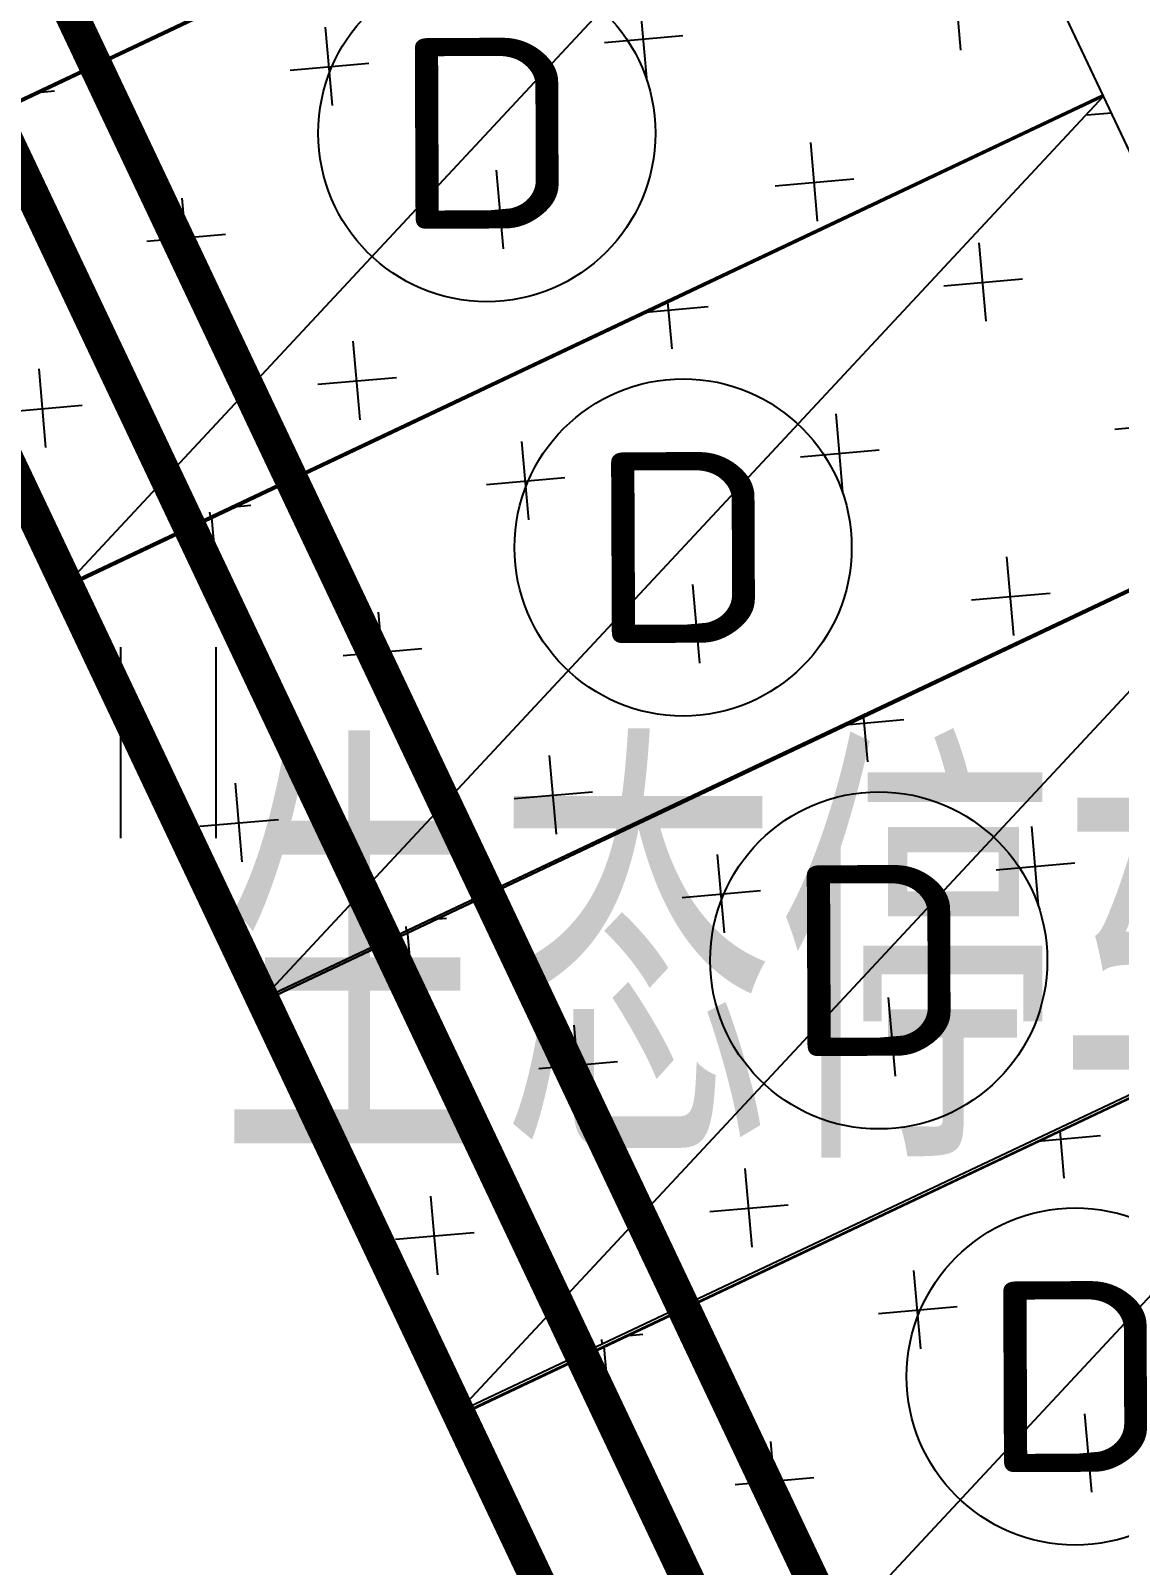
# Model space of a CAD drawing. Extents: x -809667 to 586099, y 3084146 to 3634412.
# Drawn here: x 381293.24 to 381298.94, y 3087201.66 to 3087209.69 of the extents above; entities that cross this region are included whole.
import ezdxf
from ezdxf.enums import TextEntityAlignment as Align

# ---------------------------------------------------------------- set-up
doc = ezdxf.new("R2010")
doc.units = 0
doc.header["$LTSCALE"] = 0.5
doc.layers.get('0').update_dxf_attribs({"linetype": 'CONTINUOUS'})
for name, color, linetype in [('WIRE-动力', 2, 'CONTINUOUS'), ('WIRE-照明', 1, 'CONTINUOUS'), ('WIRE-通讯', 4, 'CONTINUOUS'), ('文字', 7, 'CONTINUOUS')]:
    doc.layers.add(name, color=color, linetype=linetype)
doc.styles.add('-宋体', font='', dxfattribs={"width": 0.6})
doc.styles.add('zx', font='GBENOR', dxfattribs={"width": 1.2, "bigfont": 'GBCBIG'})
doc.styles.get('-宋体').set_extended_font_data('NSimSun')

# ---------------------------------------------------------------- blocks, each defined once
blk = doc.blocks.new('gc121')
at = {"color": 0}
for p, q in [((-0.5, -1), (-0.5, 1)), ((0.5, -1), (0.5, 1))]:
    blk.add_line(p, q, dxfattribs=at)
blk = doc.blocks.new('123123')
at = {"layer": '文字'}
h = blk.add_hatch(dxfattribs=at)
h.set_pattern_fill('CROSS', color=8, scale=0.52003, angle=95.03495)
h.set_pattern_definition([(95.035, (382015.3415, 3087261.7768), (-0.894815, 0.74991), [0.41277, -1.23832]), (185.035, (382015.529, 3087262.0005), (-0.74991, -0.894815), [0.41277, -1.23832])])
h.paths.add_polyline_path([(382009.511, 3087261.2631), (382014.9369, 3087263.8268), (382013.9118, 3087265.988), (382008.4877, 3087263.4253)])
h = blk.add_hatch(dxfattribs=at)
h.set_pattern_fill('CROSS', color=8, scale=0.52003, angle=95.03495)
h.set_pattern_definition([(95.035, (382016.3673, 3087259.60705), (-0.894815, 0.74991), [0.41277, -1.23832]), (185.035, (382016.5548, 3087259.83075), (-0.74991, -0.894815), [0.41277, -1.23832])])
h.paths.add_polyline_path([(382010.5368, 3087259.0934), (382015.9627, 3087261.657), (382014.9375, 3087263.8182), (382009.5135, 3087261.2556)])
h = blk.add_hatch(dxfattribs=at)
h.set_pattern_fill('CROSS', color=8, scale=0.52003, angle=95.03495)
h.set_pattern_definition([(95.035, (382017.3947, 3087257.43855), (-0.894815, 0.74991), [0.41277, -1.23832]), (185.035, (382017.5822, 3087257.66226), (-0.74991, -0.894815), [0.41277, -1.23832])])
h.paths.add_polyline_path([(382011.5642, 3087256.9249), (382016.9901, 3087259.4885), (382015.965, 3087261.6497), (382010.5409, 3087259.0871)])
h = blk.add_hatch(dxfattribs=at)
h.set_pattern_fill('CROSS', color=8, scale=0.52003, angle=95.03495)
h.set_pattern_definition([(95.035, (382018.4189, 3087255.2769), (-0.894815, 0.74991), [0.41277, -1.23832]), (185.035, (382018.6064, 3087255.5006), (-0.74991, -0.894815), [0.41277, -1.23832])])
h.paths.add_polyline_path([(382012.5884, 3087254.7632), (382018.0143, 3087257.3269), (382016.9892, 3087259.4881), (382011.5651, 3087256.9254)])
h = blk.add_hatch(dxfattribs=at)
h.set_pattern_fill('CROSS', color=8, scale=0.52003, angle=95.03495)
h.set_pattern_definition([(95.035, (382019.4473, 3087253.0991), (-0.894815, 0.74991), [0.41277, -1.23832]), (185.035, (382019.6348, 3087253.3228), (-0.74991, -0.894815), [0.41277, -1.23832])])
h.paths.add_polyline_path([(382013.6168, 3087252.5854), (382019.0427, 3087255.1491), (382018.0176, 3087257.3103), (382012.5935, 3087254.7476)])
at = {"layer": '文字', "color": 8, "flags": 128}
blk.add_lwpolyline([(382020.2657, 3087296.9544, 0.393528), (382016.4331, 3087298.3798), (381998.878, 3087291.0783, 0.428399), (381997.3176, 3087287.0247), (382017.9413, 3087243.4483, 0.467402), (382031.3067, 3087239.9743), (382035.1228, 3087242.6996, 0.348347), (382038.2158, 3087253.4467), (382020.5829, 3087296.3221)], format="xyb", dxfattribs=at)
at = {"layer": '文字', "color": 8}
for points in [[(382009.511, 3087261.2631), (382014.9369, 3087263.8268), (382013.9118, 3087265.988), (382008.4877, 3087263.4253)], [(382010.5368, 3087259.0934), (382015.9627, 3087261.657), (382014.9375, 3087263.8182), (382009.5135, 3087261.2556)], [(382011.5642, 3087256.9249), (382016.9901, 3087259.4885), (382015.965, 3087261.6497), (382010.5409, 3087259.0871)], [(382012.5884, 3087254.7632), (382018.0143, 3087257.3269), (382016.9892, 3087259.4881), (382011.5651, 3087256.9254)], [(382013.6168, 3087252.5854), (382019.0427, 3087255.1491), (382018.0176, 3087257.3103), (382012.5935, 3087254.7476)]]:
    blk.add_lwpolyline(points, close=True, dxfattribs=at)
at = {"layer": '文字', "color": 8, "flags": 128}
for points in [[(382009.5152, 3087261.252), (382014.9385, 3087263.8187), (382013.9118, 3087265.988), (382008.4885, 3087263.4213)], [(382010.5419, 3087259.0826), (382015.9652, 3087261.6494), (382014.9385, 3087263.8187), (382009.5152, 3087261.252)], [(382011.5686, 3087256.9133), (382016.9918, 3087259.48), (382015.9652, 3087261.6494), (382010.5419, 3087259.0826)], [(382012.5952, 3087254.744), (382018.0185, 3087257.3107), (382016.9918, 3087259.48), (382011.5686, 3087256.9133)], [(382013.6219, 3087252.5747), (382019.0452, 3087255.1414), (382018.0185, 3087257.3107), (382012.5952, 3087254.744)]]:
    blk.add_lwpolyline(points, close=True, dxfattribs=at)
at = {"layer": '文字', "color": 8}
for points in [[(382010.5368, 3087259.0934), (382014.9385, 3087263.8187)], [(382011.5642, 3087256.9249), (382015.9659, 3087261.6502)], [(382012.5884, 3087254.7632), (382016.9901, 3087259.4885)], [(382013.6168, 3087252.5854), (382018.0185, 3087257.3107)]]:
    blk.add_lwpolyline(points, dxfattribs=at)
for centre in [(382012.7376, 3087261.456), (382013.7651, 3087259.2875), (382014.7893, 3087257.1259), (382015.8177, 3087254.9481)]:
    blk.add_circle(centre, 0.8823, dxfattribs=at)
at = {"layer": '文字', "color": 8, "xscale": 0.5, "yscale": 0.5}
blk.add_blockref('gc121', (382011.0716, 3087258.266, 0.7174), dxfattribs=at)
at = {"layer": '文字', "color": 8, "style": 'zx', "width": 1.697422}
for p, p2 in [((382012.2406, 3087260.9548), (382013.2388, 3087260.959)), ((382013.268, 3087258.7863), (382014.2663, 3087258.7905)), ((382014.2922, 3087256.6247), (382015.2905, 3087256.6288)), ((382015.3206, 3087254.4469), (382016.3189, 3087254.451))]:
    blk.add_text('D', height=0.9982, rotation=0.23661, dxfattribs=at).set_placement(p, p2, align=Align.FIT)
at = {"layer": '文字', "color": 8, "style": '-宋体', "width": 0.6}
blk.add_text('生态停车位', height=1.78434, dxfattribs=at).set_placement((382011.3361, 3087256.2857))

msp = doc.modelspace()

# ---------------------------------------------------------------- linework, layer by layer
at = {"layer": 'WIRE-动力', "linetype": 'Continuous', "const_width": 0.175}
msp.add_lwpolyline([(381298.299, 3087222.9192), (381289.2585, 3087218.6406), (381320.0026, 3087153.6804)], dxfattribs=at)
at = {"layer": 'WIRE-照明', "linetype": 'Continuous', "const_width": 0.175}
msp.add_lwpolyline([(381292.2035, 3087211.0434), (381298.465, 3087197.813)], dxfattribs=at)
at = {"layer": 'WIRE-通讯', "linetype": 'Continuous', "const_width": 0.175}
msp.add_lwpolyline([(381289.276, 3087215.5637), (381302.664, 3087187.2758)], dxfattribs=at)

# ---------------------------------------------------------------- block references
at = {"layer": '文字'}
msp.add_blockref('123123', (-717.1099, -52.3003), dxfattribs=at)

doc.saveas('drawing.dxf')
